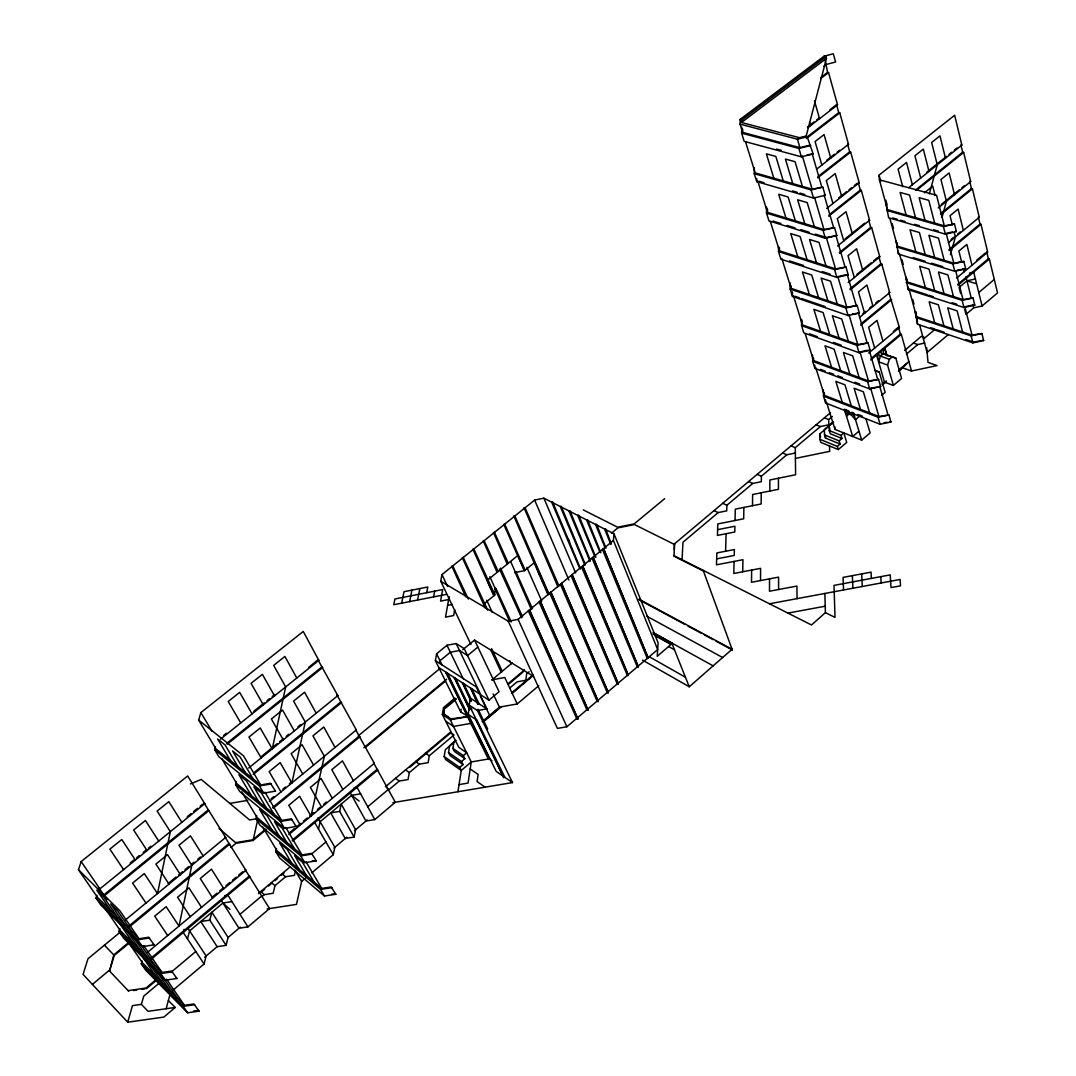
<?xml version="1.0" encoding="UTF-8"?>
<svg xmlns="http://www.w3.org/2000/svg" width="1076" height="1076" viewBox="0 0 1076 1076"><rect width="100%" height="100%" fill="white"/><g stroke="black" fill="none" stroke-linecap="round" stroke-linejoin="round"><path stroke-width="1.5" d="M769.528 578.834L769.488 591.222L796.913 586.07L797.06 598.633M769.824 491.046L769.865 479.977L795.608 474.745L795.285 447.67L820.369 426.553L828.843 424.778L828.668 419.573L832.38 416.452M757.692 180.876L767.497 212.376L823.987 229.551L834.532 227.614L836.846 235.577L825.359 238.28L768.95 220.889L766.529 213.129L766.569 207.117M767.497 212.376L767.511 209.067M760.503 580.556L760.597 568.343L733.819 573.468L734.088 561.416M761.23 492.781L761.135 503.985L735.298 509.163L735.029 520.502M795.352 453.023L786.852 454.771L761.364 476.224L761.324 481.712L752.797 483.447L726.878 505.249L726.73 510.871L718.176 512.58L682.978 542.21L682.063 559.722M751.653 570.051L751.492 582.264L778.594 577.126L778.607 589.514M752.501 505.72L752.649 494.503L778.446 489.311L778.419 478.228M745.641 142.113L755.217 172.9L812.111 189.147L822.777 187.116L825.158 195.294L813.523 198.092L756.724 181.629L756.764 178.67M756.724 181.629L754.249 173.653L754.33 167.735M742.722 571.76L742.938 559.708L716.455 564.819L716.845 552.943L734.37 549.54L734.236 555.458L716.656 558.874M743.893 507.442L743.677 518.793L717.8 523.931L717.423 535.418L734.773 532.001L734.908 526.245L717.611 529.661M806.099 136.383L826.476 58.36L825.991 56.638L742.117 119.866L742.05 122.664L799.455 137.674L805.157 136.249L807.215 136.786L813.147 153.922L801.378 156.814L744.175 141.333L741.633 133.142L741.781 127.318M809.677 145.233L799.912 147.654L742.628 132.388L742.696 129.187M742.628 132.388L740.059 124.157L740.194 119.355L824.014 56.208L833.335 53.8L835.595 62.031L826.301 64.425L823.651 66.43M725.601 551.248L726.085 533.723M716.078 641.202L732.326 649.958L703.435 571.047L674.02 556.211L674.423 543.905L830.538 412.673M674.396 549.567L674.423 543.905M648.277 658.31L603.555 548.612L648.277 658.31L647.295 658.499L602.466 549.5L603.488 549.298M638.364 666.864L593.118 557.247L638.364 666.864L637.382 667.039L592.029 558.148L593.051 557.946M628.397 675.446L582.641 565.922L628.397 675.446L627.416 675.62L581.538 566.837L582.56 566.635M618.404 684.067L572.109 574.651L618.404 684.067L617.409 684.242L571.006 575.552L572.029 575.364M608.357 692.729L561.524 583.407L608.357 692.729L607.362 692.904L560.408 584.322L561.43 584.134M598.256 701.418L550.885 592.217L598.256 701.418L597.274 701.592L549.769 593.132L550.791 592.943M440.743 581.228L508.262 621.229L557.408 728.412L566.891 726.757L657.665 649.554L613.401 540.461L614.006 533.844L543.878 498.161L534.638 500.071L441.967 574.597L440.743 581.228L470.898 644.43M588.115 710.16L540.192 601.067L588.115 710.16L587.119 710.335L539.076 601.995L540.098 601.793M577.92 718.943L529.459 609.957L577.92 718.943L576.938 719.118L528.329 610.886L529.352 610.697M503.676 777.504L475.861 719.494L503.676 777.504L504.819 777.302L476.883 720.18L468.208 714.424L469.311 707.403L471.853 709.084M488.544 759.414L446.163 673.267L447.32 673.051L489.661 759.212L488.544 759.414L488.665 758.54M557.933 586.81L524.052 507.832L525.021 507.63L558.955 585.963M531.409 609.554L515.081 572.19L516.023 572.002L532.432 608.693M548.074 594.974L513.83 516.05L514.799 515.861L549.11 594.113M493.965 595.109L493.857 595.795L472.862 549.177L473.83 548.975L494.92 594.934L493.965 595.109L487.159 580.3M509.54 621.35L494.96 588.626L495.915 588.438L511.275 622.009M477.865 704L470.777 688.223L477.865 704L479.035 703.798L471.813 688.896L470.642 689.111M486.702 609.003L484.227 603.676L494.395 595.364L495.39 588.868L489.849 576.763M457.919 791.734L461.241 770.47L459.708 767.43L444.173 756.562L445.316 749.676L455.215 741.337M845.87 409.795L845.413 412.659L847.444 414.959M469.176 705.13L470.293 698.082L486.836 708.882L477.435 710.563L469.176 705.13L476.372 719.831M455.982 740.288L449.66 745.614L448.531 752.501L461.51 761.526L464.859 758.674L454.449 751.478L452.902 748.425L454.032 741.539M492.001 760.813L489.163 758.876L468.342 716.535L460.716 711.935L461.174 709.192M860.356 415.497L855.487 419.627L851.425 415L851.896 412.148L854.452 416.183L853.456 417.313M471.046 701.498L462.545 682.897L471.18 700.624M469.553 709.77L454.381 677.624L469.701 708.896M452.902 748.425L463.326 755.608L466.675 752.77L458.833 747.39L442.33 714.477L443.5 707.618L454.866 698.149M444.321 708.156L443.393 713.59L451.597 719.575L443.742 714.289L444.321 708.156L455.847 698.539M446.163 673.267L446.311 672.406L482.088 745.17M385.423 786.798L450.225 732.339L454.032 734.935L429.297 755.769L428.1 762.642L419.317 764.162L409.31 772.595L408.033 779.562L399.25 781.055L389.135 789.569L386.661 787.726M454.704 609.662L453.668 615.553L445.518 617.126L449.163 596.629M439.533 663.462L440.017 660.731L450.346 652.231L459.492 650.509L467.562 655.58L477.852 647.066M460.716 711.935L435.376 660.61L436.6 653.791L446.957 645.277L456.13 643.556L464.2 648.599L488.975 700.18L499.062 691.707L474.543 640.072L462.761 649.729M433.615 596.884L434.677 591.141M426.701 592.715L427.791 586.998L404.025 591.692L401.684 603.152M417.609 600.031L419.842 588.572M409.647 601.592L411.92 590.132M354.125 837.061L355.618 829.757L341.213 804.095L339.653 811.385L354.125 837.061L345.248 838.513L330.695 812.891L339.653 811.385M311.758 872.892L333.278 854.694L334.838 847.296L317.904 817.827M318.509 829.098L320.137 821.714L351.664 795.352L360.608 793.832M301.885 880.329L296.492 904.391L267.144 908.951M295.456 870.847L294.434 875.339L285.57 876.752L274.958 885.683L273.169 893.268L264.293 894.654L261.912 896.658M262.759 827.027L276.882 850.591L321.751 888.44L331.166 886.96L335.846 894.25L324.481 896.012L279.652 858.029L275.752 851.546L276.478 848.493M241.723 791.923L257.097 817.572L301.979 854.936L311.515 853.389L316.304 860.854L304.804 862.696L259.948 825.198L255.94 818.527L256.707 815.487M226.094 945.333L228.085 937.452L211.878 912.246L209.807 920.141L226.094 945.333L217.137 946.692L200.768 921.54L209.807 920.141M257.662 820.047L253.062 840.464L265.987 829.771M173.101 990.149L204.063 963.975L206.135 955.972L187.937 928.319M221.723 758.567L236.747 783.624L281.643 820.45L291.287 818.836L296.182 826.489L284.562 828.426L239.692 791.452L235.577 784.592L236.384 781.553M187.453 938.85L189.618 930.861L222.934 903.006L231.945 901.594M166.148 1008.737L170.411 993.027M929.341 193.841L937.263 164.803L931.655 142.476L939.953 135.872L945.495 158.212M184.117 929.301L183.243 932.488L204.063 963.975M942.065 217.204L946.423 201.32L940.949 179.517L949.14 172.927L954.533 194.729M950.471 254.689L955.367 236.976L954.224 232.416M168.394 1000.465L175.213 1007.445L148.071 1011.319L141.4 1004.352L143.727 996.147L158.966 983.316M220.486 739.172L318.832 660.368L303.244 631.451L200.862 712.581L198.656 720.073L215.832 748.721L260.701 784.969L270.453 783.274L275.483 791.116L263.714 793.147L218.872 756.737L214.635 749.676L215.482 746.65M175.213 1007.445L163.875 1017.076L127.708 1022.2L132.456 1005.643L141.4 1004.352M125.636 938.312L142.476 962.778L184.399 1005.307L193.909 1003.948L199.047 1011.171L187.574 1012.785L145.65 970.148L141.265 963.787L142.086 960.949M105.569 909.139L120.189 930.404L162.032 972.502L171.649 971.077L176.908 978.487L165.314 980.196L123.484 937.963L118.979 931.413L119.826 928.575M129.564 942.764L114.244 955.448L109.51 971.144L113.814 954.815L129.12 942.132M884.997 354.354L885.871 351.502L883.53 349.229L883.127 353.802L880.383 356.102L878.608 361.818L887.552 365.046L893.376 385.423L901.567 378.496L895.81 358.106L883.127 353.802L895.81 358.106M887.552 365.046L889.341 359.303L892.098 356.99M99.019 891.627L99.88 888.884L204.79 803.678L187.681 775.971L81.171 861.553L78.467 869.731L97.284 897.088L138.979 938.729L148.717 937.236L154.11 944.836L142.382 946.624L100.673 904.835L96.033 898.097L96.934 895.272M851.425 415L848.413 413.83L846.462 416.089L848.897 414.031M824.875 593.454L825.4 612.648L811.506 624.981L673.764 555.525M642.533 660.139L689.259 686.784L732.07 649.245L638.942 599.171M653.051 633.993L670.684 643.73L671.706 642.856L689.259 686.784M670.684 643.73L670.98 644.457L657.248 656.32L658.095 642.816L614.006 533.844M826.529 402.263L834.963 429.391L861.688 440.111L870.134 432.902L865.898 418.712M459.708 767.43L463.057 764.579L461.51 761.526M833.591 422.209L819.67 433.951L819.804 439.25L837.33 446.432L840.141 444.038L839.159 440.878L824.512 434.933L824.364 429.62L833.147 422.209M858.729 431.382L852.703 436.506L844.364 409.216L848.883 410.978M819.804 439.25L820.8 442.397L838.312 449.58L846.718 442.424L843.799 432.929L840.988 435.323L829.233 430.575L829.071 425.276L832.905 422.034M839.159 440.878L841.97 438.483L840.988 435.323M482.223 721.687L499.466 707.134L517.206 703.96L538.753 685.708M882.132 384.119L884.472 382.141L893.376 385.423M898.89 369.969L908.87 361.536M483.662 720.866L500.259 706.851M882.495 384.172L886.328 380.931M899.119 370.131L906.786 363.648M483.689 721.229L501.08 706.542M898.393 371.099L904.714 365.759M204.642 957.237L217.365 946.49M227.547 937.895L240.257 927.162M334.004 847.996L346.795 837.209M354.461 830.726L367.252 819.925M483.796 721.525L501.403 706.663M882.455 384.899L886.247 381.698M898.863 371.045L902.656 367.844L911.52 371.032L937.035 365.571L928.037 362.397L926.624 347.602M957.801 284.306L988.4 258.751L989.355 259.02L997.533 292.928L982.092 305.988L973.726 307.83L965.952 314.394L964.715 309.552M221.306 900.451L238.98 928.252L247.924 926.88L269.551 908.588L245.194 869.677L245.933 870.323L147.372 952.462M305.423 878.245L301.63 881.459L294.905 870.188M350.225 792.743L365.934 821.042L374.798 819.576L395.295 802.252L373.533 762.75L374.314 763.328L288.852 834.546M948.346 334.528L927.082 352.511L919.63 324.965M881.634 395.376L885.158 392.377L879.267 372.014L874.801 370.373M170.855 972.475L195.805 951.48M239.975 914.304L261.764 895.972M311.906 853.766L325.934 841.957M367.75 806.771L388.369 789.407M923.45 339.075L934.762 329.552M978.757 292.524L994.291 279.464M509.93 687.887L517.126 681.821L525.828 680.247L526.675 673.791L529.056 671.787M906.449 354.098L917.788 344.562L924.755 343.042M511.584 692.998L533.333 674.652M512.216 692.863L519.775 686.488M522.29 684.363L526.07 681.175M528.598 679.05L532.378 675.862M512.795 692.769L532.055 676.522M156.262 979.416L146.027 988.01L128.273 990.619L128.73 991.252L109.066 970.512L92.375 984.379M258.401 893.564L290.224 866.812M507.899 683.865L524.55 669.864M904.593 350.44L921.298 336.398L924.23 337.393M146.471 988.656L155.469 981.097M262.127 891.426L264.696 889.26M268.543 886.019L271.112 883.867M274.972 880.625L277.541 878.46M281.401 875.218L283.97 873.066M409.902 767.188L451.019 732.622M508.84 684L522.976 672.123M871.17 358.442L900.383 334.031L901.325 334.354L911.52 371.032M870.713 359.935L901.325 334.354M975.394 278.94L966.947 280.836L959.093 287.413L960.666 293.613M491.988 679.844L511.88 663.206M211.932 897.384L217.043 893.12M219.612 890.982L223.445 887.794M226 885.656L229.834 882.455M232.403 880.329L236.236 877.128M238.791 875.003L242.625 871.802M289.417 832.824L294.515 828.587M297.057 826.462L300.876 823.274M303.432 821.149L307.252 817.962M309.807 815.837L313.627 812.649M317.447 809.475L320.002 807.35M323.822 804.162L326.378 802.037M976.51 260.392L985.468 252.941M956.604 278.065L987.701 252.147L980.976 224.333L980.021 224.064L948.992 249.659M893.376 331.408L898.473 327.158L900.383 334.031M868.722 353.062L899.415 327.481L888.776 292.295L889.717 292.591L859.791 317.245M444.67 708.855L456.184 699.239M151.043 958.097L249.175 876.133M292.121 840.275L377.071 769.313M151.716 958.837L249.928 876.779M292.699 841.055L377.864 769.905M957.922 285.288L989.355 259.02M508.262 621.229L518.094 619.359L613.401 540.461M265.597 829.112L252.672 839.818L235.577 842.656L219.114 828.453M363.836 747.766L446.567 679.252M583.259 509.889L617.597 527.213L634.208 523.877L664.672 498.645M365.49 747.349L445.599 680.987M119.826 932.488L87.976 958.743L83.081 974.412L127.708 1022.2M358.268 735.876L439.533 668.869M129.026 925.925L229 843.463L245.933 870.323M272.578 807.538L359.169 736.105L374.314 763.328M129.725 926.624L229.753 844.109M273.291 808.184L359.962 736.683M949.113 250.627L980.976 224.333M861.096 323.782L890.74 299.33M860.746 325.167L891.668 299.639M230.856 847.525L235.967 843.302L253.062 840.464M611.545 533.118L617.88 527.886L634.463 524.55L674.679 544.577M168.3 883.396L176.02 877.048M178.589 874.923L182.449 871.748M185.018 869.637L188.878 866.462M191.447 864.337L194.03 862.226M197.89 859.052L200.459 856.926M271.219 798.728L273.815 796.59M282.894 789.112L285.49 786.986M289.377 783.785L291.973 781.647M951.103 239.437L953.686 237.298M957.586 234.097L960.169 231.959M125.26 920.074L225.651 837.464L204.05 803.046L204.79 803.678M269.35 801.499L356.317 729.932L337.044 695.069L337.837 695.621L248.704 768.008M948.481 242.651L979.281 217.298L972.408 188.825L971.453 188.569L940.532 213.734M862.925 313.56L865.507 311.435M869.395 308.247L871.977 306.122M875.851 302.921L878.433 300.796M494.866 589.298L495.915 588.438M514.987 572.862L516.023 572.002M510.764 561.82L515.498 572.432L524.617 570.63L534.597 562.466L548.383 593.898M208.273 809.878L103.794 894.936L99.18 888.198M253.788 772.824L340.783 701.996M209.013 810.51L104.493 895.622L107.223 899.617M253.25 774.491L341.576 702.561M941.258 214.191L972.408 188.825M849.986 288.919L880.84 263.795L881.795 264.091L889.717 292.591M850.296 289.753L881.795 264.091M130.25 862.965L134.137 859.818M136.733 857.707L139.315 855.608M143.202 852.461L145.785 850.349M148.38 848.251L150.963 846.153M187.224 816.711L191.098 813.564M193.693 811.465L197.581 808.305M200.163 806.206L202.759 804.108M261.468 756.428L277.097 743.731M279.706 741.62L283.62 738.445M286.229 736.334L288.825 734.209M297.958 726.811L300.554 724.686M941.285 204.453L959.375 189.766M961.957 187.668L964.54 185.57M938.272 207.937L970.673 181.615L963.639 152.469L962.67 152.227L915.622 190.022M856.913 274.393L871.103 262.867M873.685 260.769L877.545 257.635M848.197 282.544L879.791 256.868L871.668 227.668L870.713 227.386L839.401 252.551M924.472 192.792L932.731 186.135L935.098 195.482M226.619 743.462L321.885 666.945L337.837 695.621M227.197 744.202L322.679 667.497M916.577 190.277L963.639 152.469M839.697 253.358L871.668 227.668M513.736 516.709L514.799 515.861M523.958 508.491L525.021 507.63M223.741 735.352L226.364 733.254M253.869 711.223L264.346 702.83M266.969 700.732L269.578 698.633M272.201 696.535L274.824 694.437M308.879 667.16L318.039 659.817L318.832 660.368M926.813 172.147L946.463 156.41M949.086 154.298L951.709 152.2M954.331 150.102L956.954 148.004M908.763 187.641L961.85 145.099L954.654 115.24L879.065 175.132L879.401 179.786L887.512 209.672L944.311 225.852L954.493 224.01L956.389 231.569L945.333 234.138L888.628 217.756L886.18 204.696M845.104 238.872L864.727 223.136M837.558 245.974L869.61 220.271L861.298 190.344L860.329 190.075L829.058 214.85M828.708 216.168L861.298 190.344M838.621 197.997L846.462 191.797M849.085 189.726L851.694 187.668M854.304 185.597L856.926 183.525M826.65 208.488L859.186 182.759L850.659 152.079L849.69 151.824L817.935 176.639M817.72 177.822L850.659 152.079M826.637 160.337L834.478 154.231M837.088 152.2L839.697 150.169M816.738 169.066L848.507 144.305L839.764 112.846L838.782 112.603L807.054 137.029M806.301 138.602L839.764 112.846M807.39 127.035L814.021 121.938M816.671 119.907L819.32 117.876M829.932 109.739L836.563 104.641L837.545 104.883L828.574 72.603L827.592 72.374L820.988 77.391M807.888 127.641L837.545 104.883M820.638 78.615L828.574 72.603M826.476 58.36L742.655 121.575L742.117 119.866M190.412 783.933L201.225 779.428L249.565 819.952L256.626 818.769M740.059 124.157L797.437 139.221L807.215 136.786M741.633 133.142L798.917 148.434L810.712 145.516M807.256 154.85L813.147 153.922M754.249 173.653L811.129 189.927L822.777 187.116M766.529 213.129L823.019 230.318L834.532 227.614M815.352 234.124L826.328 237.5L836.846 235.577M886.624 210.371L943.41 226.592L954.493 224.01M952.327 231.986L946.221 233.398L953.78 263.19L963.854 261.428L965.697 268.812L954.762 271.273L898.487 254.124L896.066 241.159M770.389 221.683L779.454 250.843L835.554 268.892L845.978 267.05L848.238 274.81L836.872 277.406L780.867 259.168L778.513 251.582L778.499 247.023M778.513 251.582L834.599 269.659L845.978 267.05M845.669 274.851L837.827 276.64L846.825 307.225L857.128 305.463L859.334 313.035L848.103 315.537L792.487 296.478L790.188 289.094L790.12 282.934M896.537 246.915L952.892 263.916L963.854 261.428M957.156 270.211L965.697 268.812M969.476 273.062L973.699 272.107L982.092 305.988M790.188 289.094L845.87 307.992L857.128 305.463M852.138 314.071L859.334 313.035M899.361 253.411L907.081 281.885L963.02 299.612L972.986 297.931L974.789 305.127L963.962 307.521L908.131 289.619L905.723 276.761M906.221 282.584L962.146 300.339L972.986 297.931M972.287 305.14L964.836 306.781L972.032 335.147L981.89 333.547L983.652 340.567L972.946 342.881L917.532 324.279L915.138 311.529M793.415 295.725L802.481 324.912L857.801 344.576L867.996 342.908L870.134 350.278L859.038 352.699L803.812 332.861L801.566 325.665L801.459 319.438L802.36 322.316M801.566 325.665L856.873 345.342L867.996 342.908M867.619 350.265L859.966 351.933L868.507 380.985L878.594 379.398L880.679 386.593L869.704 388.92L814.868 368.369L812.676 361.334L812.528 355.04M915.676 317.42L971.171 335.873L981.89 333.547M981.178 340.554L973.807 342.155L965.939 339.518M812.676 361.334L867.592 381.751L878.594 379.398M880.679 386.593L870.605 388.154L878.944 416.493L888.924 414.986L890.955 421.994L880.101 424.253L825.655 403.016L823.517 396.143L823.328 389.794M823.517 396.143L878.043 417.259L888.924 414.986M883.988 422.868L886.987 422.236M795.42 458.403L829.69 451.355L829.515 445.975M446.459 594.369L393.749 604.712L394.946 598.969L442.68 589.554L440.582 601.107L448.652 599.534M447.616 605.358L452.471 604.416M769.448 603.784L900.101 579.439L900.531 585.815L891.009 587.577L890.215 574.88L833.994 585.398L835.016 617.409L825.4 612.648M512.216 662.91L511.181 663.784L509.782 660.772M787.914 613.091L825.225 606.205M454.233 678.499L455.404 678.284L469.983 708.075M462.398 683.771L463.568 683.556L471.476 699.803M491.759 679.884L504.779 677.503L517.206 703.96M451.261 718.889L468.342 716.535L450.198 719.777L442.33 714.477M475.713 720.382L476.883 720.18M471.638 723.233L453.521 726.448L445.666 721.122M214.635 749.676L259.477 785.964L271.273 783.92M229.82 803.409L247.789 800.329M489.163 758.876L471.261 761.956L461.241 770.47L445.72 759.602L444.173 756.562M354.031 787.82L357.017 787.309L374.798 819.576M459.035 784.606L468.047 783.072L471.261 761.956L450.198 719.777M235.577 784.592L280.433 821.445L292.094 819.495M392.901 802.642L512.499 782.575L477.435 710.563M255.94 818.527L300.796 855.918L312.322 854.048M312.322 860.692L316.304 860.854M224.884 895.662L227.897 895.178L247.924 926.88M275.752 851.546L320.581 889.422L331.986 887.646M331.906 894.048L335.846 894.25M96.033 898.097L137.715 939.792L149.47 937.976M118.979 931.413L160.781 973.551L172.402 971.83M133.572 990.539L136.786 990.068M141.629 989.369L144.857 988.898M141.265 963.787L183.176 1006.342L194.675 1004.702M193.546 1011.077L198.293 1010.404L199.047 1011.171M824.014 56.208L825.991 56.638M961.85 145.099L960.881 144.857L962.67 152.227M848.507 144.305L847.538 144.063L849.69 151.824M970.673 181.615L969.705 181.373L971.453 188.569M776.549 149.066L781.337 150.358M879.401 179.786L936.564 195.307L944.311 225.852M859.186 182.759L858.231 182.503L860.329 190.075M979.281 217.298L978.326 217.029L980.021 224.064M955.367 231.286L956.389 231.569M825.158 195.294L824.135 195.012L833.523 227.305M892.596 217.944L897.384 219.316M900.33 220.163L904.983 221.508M914.708 224.319L919.442 225.678M933.618 229.766L938.339 231.125M759.252 181.333L764.014 182.705M792.42 190.923L797.155 192.295M800.019 193.115L804.821 194.514M875.501 370.911L879.267 372.014M869.61 220.271L868.655 219.988L870.713 227.386M879.495 358.967L877.626 358.402L878.016 353.829L880.383 356.102L889.341 359.303M889.946 218.67L897.411 246.202L953.78 263.19M913.188 257.621L925.091 261.239M931.52 263.203L942.778 266.633M772.985 221.091L780.88 223.526M787.148 225.449L794.989 227.856M800.867 229.672L809.085 232.201M966.947 280.836L976.013 283.62M879.791 256.868L878.836 256.586L880.84 263.795M973.78 304.804L974.789 305.127M927.27 294.77L908.978 288.906L916.523 316.707L972.032 335.147M928.817 295.254L933.457 296.747M952.072 302.706L956.86 304.226M848.238 274.81L847.229 274.488L856.133 305.127M789.448 260.903L803.597 265.503M822.266 271.582L830.053 274.111M982.657 340.245L983.652 340.567M930.484 327.629L935.017 329.148M936.537 329.659L944.203 332.228M781.808 258.415L791.116 288.341L846.825 307.225M794.922 296.25L799.481 297.81M801.351 298.456L825.198 306.606M913.389 343.042L917.788 344.562M870.134 350.278L869.152 349.929L877.612 379.034M809.461 333.816L817.357 336.654M833.51 342.437L841.217 345.208M805.211 333.708L813.577 360.595L868.507 380.985M820.463 369.377L825.171 371.139M829.233 372.659L833.712 374.34M837.706 375.833L842.4 377.595M854.936 382.289L859.711 384.078M815.769 367.629L824.404 395.403L878.944 416.493M889.973 421.617L890.955 421.994M857.962 414.516L862.522 416.291M824.377 417.865L828.668 419.573M816.092 424.832L820.369 426.553M841.97 438.483L830.228 433.736L829.233 430.575M824.512 434.933L825.507 438.08L840.141 444.038M791.035 445.894L795.285 447.67M782.602 452.969L786.852 454.771M757.141 474.368L761.364 476.224M748.587 481.564L752.797 483.447M722.709 503.312L726.878 505.249M714.007 510.629L718.176 512.58M639.225 599.843L685.035 624.51M687.994 626.097L701.296 633.253M704.255 634.84L713.119 639.615M646.622 616.118L722.628 657.53M654.073 633.118L671.706 642.856M653.024 632.661L713.146 665.842M654.813 635.526L670.98 644.457M668.613 646.541L674.491 649.796M648.882 656.521L685.439 677.234M474.543 640.072L533.575 676.427M435.376 660.61L476.224 686.891L486.836 708.882M438.806 667.55L479.627 693.939M488.975 700.18L480.945 694.988L456.13 643.556M512.499 782.575L496.197 771.384L468.208 714.424M470.199 768.95L478.121 774.464L477.071 781.553L485.101 787.175M463.057 764.579L450.077 755.54L448.531 752.501M425.518 753.106L429.297 755.769M415.565 761.472L419.317 764.162M356.317 729.932L355.537 729.367L359.169 736.105M405.558 769.878L409.31 772.595M395.511 778.325L399.25 781.055M351.664 795.352L359.128 801.069M198.656 720.073L243.512 755.809L260.701 784.969M274.676 790.47L275.483 791.116M295.375 825.83L296.182 826.489M282.02 873.712L285.57 876.752M225.651 837.464L224.897 836.819L229 843.463M271.421 882.616L274.958 885.683M260.782 891.56L264.293 894.654M222.934 903.006L229.955 909.422M78.467 869.731L120.055 910.968L138.979 938.729M153.357 944.082L154.11 944.836M176.155 977.721L176.908 978.487M104.439 945.172L114.244 955.448M117.795 917.572L103.686 896.967L96.786 890.121L110.882 910.673M140.781 951.117L127.076 931.103L120.149 924.176L133.841 944.136M149.793 964.271L163.108 983.706M142.852 957.263L156.154 976.658M143.646 945.562L162.032 972.502M166.551 979.133L184.399 1005.307M137.715 939.792L142.382 946.624M160.781 973.551L165.314 980.196M183.176 1006.342L187.574 1012.785M131.85 931.601L117.701 910.901L110.653 903.894L124.789 924.553M154.863 965.293L141.131 945.199L134.07 938.111L147.789 958.178M163.888 978.501L177.231 998.03M156.8 971.346L170.129 990.835M81.171 861.553L99.88 888.884M123.592 869.637L109.873 849.112L121.776 839.522L135.361 860.074M145.946 903.046L132.604 883.114L144.292 873.577L157.499 893.551L170.331 831.681L157.136 811.035L168.811 801.633L181.871 822.306M167.668 935.542L154.715 916.16L166.175 906.678L179.006 926.086L191.81 865.306L178.993 845.238L190.452 835.891L203.149 855.985M147.076 850.565L133.626 829.986L145.408 820.49L158.723 841.096M168.986 884.082L155.912 864.082L167.479 854.64L180.432 874.68M190.291 916.685L177.58 897.236L188.932 887.848L201.521 907.324M212.712 898.016L200.244 878.5L211.488 869.193L223.835 888.736M846.718 411.14L848.413 413.83M230.479 760.544L217.621 738.997L225.059 744.942L237.917 766.556M251.407 795.648L238.912 774.707L246.35 780.759L258.845 801.755M271.757 829.771L259.612 809.421L267.05 815.554L279.195 835.971M291.542 862.952L279.733 843.154L287.171 849.381L298.98 869.233M200.862 712.581L211.972 731.182M245.422 772.622L232.577 750.954L240.163 757.02L253.021 778.768M266.364 807.928L253.869 786.865L261.468 793.039L273.963 814.155M286.714 842.226L274.568 821.755L282.168 828.036L294.299 848.547M306.485 875.568L294.69 855.676L302.275 862.024L314.084 881.97M264.938 792.151L281.643 820.45M285.759 827.431L301.979 854.936M305.974 861.715L321.751 888.44M259.477 785.964L263.714 793.147M280.433 821.445L284.562 828.426M300.796 855.918L304.804 862.696M320.581 889.422L324.481 896.012M240.742 722.938L228.22 701.485L239.666 692.379L252.053 713.872M261.145 757.908L248.973 737.047L260.204 727.995L272.255 748.883L285.678 686.932L273.667 665.371L284.884 656.441L296.788 678.028M280.984 791.923L269.148 771.627L280.177 762.628L291.892 782.951L305.275 722.063L293.587 701.095L304.602 692.218L316.183 713.213M300.285 825.023L288.772 805.278L299.599 796.307L311.004 816.092L324.333 756.253L312.955 735.85L323.782 727.013L335.039 747.443M314.77 822.602L333.278 854.694M263.324 704.847L251.058 683.341L262.383 674.329L274.528 695.863M283.311 739.911L271.381 718.983L282.517 710.025L294.313 730.967M302.76 774.007L291.152 753.657L302.087 744.74L313.573 765.117M321.684 807.188L310.386 787.39L321.119 778.513L332.309 798.338M342.881 789.528L331.811 769.676L342.45 760.88L353.412 780.759M318.039 659.817L321.885 666.945M463.326 755.608L464.859 758.674M467.509 715.984L467.858 716.683M436.6 653.791L442.196 665.156M446.957 645.277L463.299 678.862M478.067 709.245L487.67 728.977M480.474 696.401L489.647 715.419M493.171 693.953L499.466 707.134M441.967 574.597L447.603 586.447M468.302 599.036L452.754 565.922L451.772 566.124L465.8 596.898M491.624 648.693L502.236 671.263L501.187 672.137L490.575 649.568M486.675 600.193L492.324 612.392M487.737 610.2L463.258 557.476L462.29 557.664L485.276 608.061M483.985 604.349L485.384 607.362M494.395 595.364L487.441 580.22L517.879 555.458L524.617 570.63M518.094 619.359L566.891 726.757M500.528 568.115L522.586 616.911M499.466 568.975L521.564 617.759M526.85 567.334L541.739 600.986M538.067 571.289L539.412 574.355M541.43 578.955L542.775 582.022M534.638 500.071L568.908 580.018M543.878 498.161L575.673 572.97M568.303 539.009L569.607 542.102M580.636 569.029L552.647 501.927L551.679 502.129L579.749 568.545M585.263 564.322L561.255 506.312L560.273 506.514L585.021 565.384M590.347 560.435L569.944 510.723L568.962 510.939L590.078 561.497M595.875 557.381L578.727 515.189L577.731 515.391L594.961 556.897M600.879 552.768L587.59 519.708L586.595 519.91L599.951 552.284M605.99 548.141L596.548 524.254L595.539 524.456L605.048 547.657M611.222 543.514L605.6 528.854L604.577 529.069L610.899 544.577M703.166 570.361L703.435 571.047M732.07 649.245L732.326 649.958M819.67 433.951L820.665 437.085M837.33 446.432L838.312 449.58M829.071 425.276L830.147 431.086M740.194 119.355L741.041 122.099M773.819 178.213L766.381 153.841L775.85 156.437L783.261 180.916M785.964 217.984L778.715 194.245L788.13 197.002L795.339 220.836M797.8 256.747L790.739 233.613L800.087 236.518L807.108 259.733M809.34 294.515L802.454 271.972L811.734 275.026L818.58 297.649M820.585 331.341L813.873 309.363L823.086 312.551L829.757 334.609M831.56 367.266L825.01 345.826L834.156 349.135L840.665 370.655M842.252 402.303L835.864 381.388L844.956 384.818L851.304 405.8M853.403 412.74L861.688 440.111M849.22 412.121L849.919 414.421M792.783 183.633L785.413 159.06L795.083 161.709L802.4 186.377M804.794 223.714L797.625 199.786L807.215 202.597L814.344 226.619M816.496 262.759L809.515 239.45L819.038 242.423L825.978 265.812M827.901 300.809L821.096 278.092L830.551 281.199L837.316 303.997M839.024 337.904L832.38 315.752L841.768 319.007L848.372 341.213M849.865 374.058L843.396 352.471L852.703 355.847L859.132 377.501M860.437 409.337L854.115 388.275L863.369 391.772L869.65 412.902M797.437 139.221L799.912 147.654M802.387 156.047L812.111 189.147M814.519 197.311L823.987 229.551M826.328 237.5L835.554 268.892M849.045 314.77L857.801 344.576M798.917 148.434L801.378 156.814M811.129 189.927L813.523 198.092M823.019 230.318L825.359 238.28M834.599 269.659L836.872 277.406M845.87 307.992L848.103 315.537M856.873 345.342L859.038 352.699M867.592 381.751L869.704 388.92M878.043 417.259L880.101 424.253M812.124 153.639L821.755 186.821M835.837 235.267L844.969 266.727M858.325 312.686L867 342.558M879.697 386.217L887.942 414.61M809.555 122.422L810.484 125.65M821.862 165.072L815.07 141.534L824.068 134.581L830.78 158.118M832.945 203.512L826.328 180.566L835.191 173.613L841.728 196.572M843.759 240.997L837.303 218.616L846.032 211.676L852.421 234.057M854.317 277.581L848.009 255.738L856.617 248.798L862.844 270.641M864.606 313.264L858.46 291.959L866.933 285.032L873.013 306.351M874.653 348.113L868.655 327.306L877.007 320.392L882.939 341.2M876.644 354.986L884.472 382.141M880.773 351.529L881.755 354.945M814.505 100.983L819.549 118.696M884.902 348.073L887.175 356.062M825.158 60.323L827.592 72.374M836.563 104.641L838.782 112.603M879.065 175.132L880.76 181.414M885.871 200.257L887.135 204.965M892.206 223.66L893.51 228.502M901.957 259.693L903.235 264.427M912.73 299.505L913.995 304.131M906.1 214.971L900.128 192.443L909.583 195.052L915.528 217.648M915.864 251.771L910.04 229.793L919.429 232.537L925.212 254.582M925.4 287.682L919.711 266.243L929.032 269.108L934.681 290.628M934.708 322.746L929.139 301.805L938.393 304.804L943.908 325.813M902.724 186.699L898.083 169.147L906.53 162.436L912.354 184.763M925.024 220.365L919.146 197.675L928.776 200.324L934.627 223.095M934.654 257.433L928.911 235.294L938.474 238.092L944.177 260.298M944.042 293.6L938.433 271.999L947.929 274.918L953.484 296.586M953.202 328.893L947.727 307.817L957.142 310.856L962.576 332M920.693 178.078L914.936 155.751L923.316 149.093L928.992 171.434M943.41 226.592L945.333 234.138M952.892 263.916L954.762 271.273M962.146 300.339L963.962 307.521M971.171 335.873L972.946 342.881M955.636 270.547L963.02 299.612M965.925 276.734L971.292 298.146M972.919 304.602L973.726 307.83M952.314 224.817L950.027 215.684L958.097 209.094L963.37 230.399M961.702 262.208L958.891 251.004L966.84 244.427L972.005 265.234M963.302 268.61L964.109 271.811M986.746 251.878L988.4 258.751M916.994 318.388L917.532 324.279M916.08 311.838L916.523 316.707M907.875 286.7L908.131 289.619M906.799 278.671L907.081 281.885M898.258 251.233L898.487 254.124M897.155 243.028L897.411 246.202M880.787 576.642L881.15 582.963M871.372 578.404L871.049 572.136L843.073 577.395L843.544 589.971M861.701 573.885L862.293 586.487M852.367 575.647L852.905 588.236M834.868 426.742L834.963 429.391M825.548 399.828L825.655 403.016M824.324 392.78L824.404 395.403M825.427 435.417L825.507 438.08M814.788 365.208L814.868 368.369M813.51 357.985L813.577 360.595M792.434 291.852L792.487 296.478M791.089 285.799L791.116 288.341M779.441 247.48L779.454 250.843M524.187 570.388L503.743 524.335L504.711 524.146L525.128 570.199L524.187 570.388M507.347 563.434L507.253 564.106L493.494 532.58L494.462 532.378L508.302 563.246L507.347 563.434M497.206 571.679L497.099 572.351L483.205 540.851L484.173 540.663L498.161 571.49L497.206 571.679"/></g></svg>
